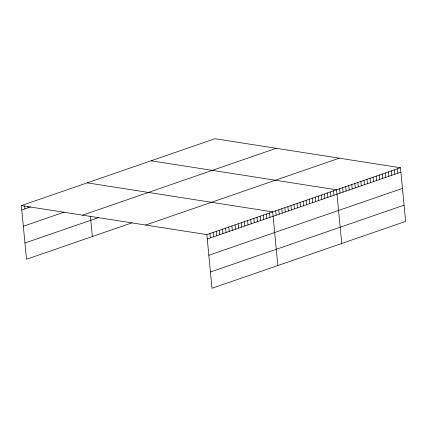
<?xml version="1.0" encoding="UTF-8"?>
<svg xmlns="http://www.w3.org/2000/svg" width="427" height="427" viewBox="0 0 427 427"><rect width="100%" height="100%" fill="white"/><g stroke="black" fill="none" stroke-linecap="round" stroke-linejoin="round"><path stroke-width="0.64" d="M21.35 205.59L215 138.722L400.483 167.747L405.65 221.41L212 288.278L206.833 234.61L21.35 205.59L26.517 259.253L131.916 222.862M21.772 209.977L30.552 206.946M23.341 226.241L64.098 212.166M82.56 215.165L276.21 148.297M24.953 242.995L98.706 217.524M145.623 225.034L339.273 158.166M206.833 234.61L400.483 167.747M207.255 238.997L400.905 172.134M208.819 255.261L402.469 188.392M210.436 272.015L404.086 205.152M151.094 160.787L336.577 189.812L341.744 243.475M87.193 182.852L272.672 211.877L277.844 265.546M397.441 168.793L397.863 173.186M394.399 169.845L394.82 174.232M391.351 170.896L391.778 175.283M388.308 171.948L388.73 176.335M385.266 172.999L385.688 177.386M382.224 174.051L382.645 178.438M379.181 175.102L379.603 179.489M376.139 176.148L376.561 180.541M373.097 177.2L373.518 181.592M370.054 178.251L370.476 182.639M367.006 179.303L367.433 183.69M363.964 180.354L364.386 184.742M360.922 181.406L361.343 185.793M357.879 182.457L358.301 186.845M354.837 183.503L355.259 187.896M351.795 184.555L352.216 188.947M348.752 185.606L349.174 189.994M345.71 186.658L346.132 191.045M342.662 187.709L343.089 192.097M339.62 188.761L340.041 193.148M333.535 190.864L333.957 195.251M330.493 191.91L330.914 196.303M327.45 192.961L327.872 197.349M324.408 194.013L324.83 198.4M321.36 195.064L321.787 199.452M318.318 196.116L318.745 200.503M315.275 197.167L315.697 201.555M312.233 198.219L312.655 202.606M309.191 199.265L309.612 203.658M306.148 200.316L306.57 204.709M303.106 201.368L303.528 205.755M300.064 202.419L300.485 206.807M297.016 203.471L297.443 207.858M293.973 204.522L294.395 208.91M290.931 205.574L291.353 209.961M287.889 206.625L288.31 211.013M284.846 207.671L285.268 212.064M281.804 208.723L282.226 213.11M278.762 209.774L279.183 214.162M275.719 210.826L276.141 215.213M269.538 212.961L269.96 217.348M266.405 214.044L266.827 218.432M263.267 215.123L263.689 219.515M260.134 216.206L260.555 220.594M256.995 217.29L257.422 221.677M253.862 218.373L254.284 222.761M250.729 219.457L251.151 223.844M247.591 220.535L248.012 224.928M244.457 221.618L244.879 226.011M241.319 222.702L241.746 227.089M238.186 223.785L238.608 228.173M235.053 224.869L235.474 229.256M231.914 225.952L232.336 230.34M228.781 227.031L229.203 231.423M225.643 228.114L226.07 232.507M222.51 229.198L222.931 233.585M219.377 230.281L219.798 234.669M216.238 231.365L216.66 235.752M213.105 232.448L213.527 236.836M209.967 233.526L210.388 237.919M90.391 216.073L92.36 236.521M27.92 206.556L28.043 207.81M24.606 205.761L24.91 208.894"/></g></svg>
